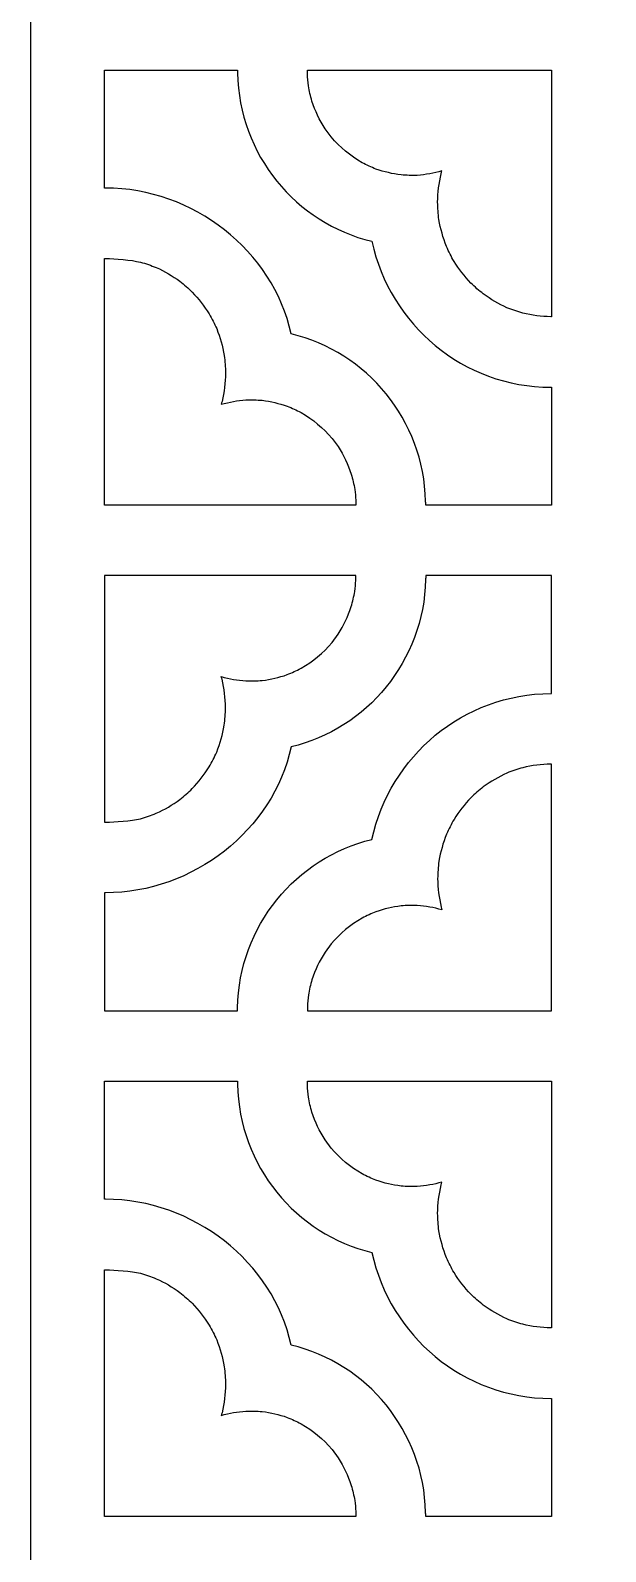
# Model space of a CAD drawing. Header units: centimetres. Extents: x -8.9 to 4.9, y -11.7 to 13.3.
# Drawn here: x -1.25 to 0.92, y 1.61 to 7.36 of the extents above; entities that cross this region are included whole.
import ezdxf

# ---------------------------------------------------------------- set-up
doc = ezdxf.new("R2010")
doc.units = ezdxf.units.CM
doc.header["$MEASUREMENT"] = 0
doc.layers.add('layer 1', color=7, linetype='Continuous')

msp = doc.modelspace()

# ---------------------------------------------------------------- linework, layer by layer
at = {"layer": 'layer 1', "color": 250}
for points, knots in [([(-1.25258, 13.2767), (-1.25258, 13.2767), (4.88442, 13.2767), (4.88442, 13.2767), (4.88442, 13.2767), (4.88442, 13.2767), (4.88442, -11.68049), (4.88442, -11.68049), (4.88442, -11.68049), (4.88442, -11.68049), (-1.25258, -11.68049), (-1.25258, -11.68049), (-1.25258, -11.68049), (-1.25258, -11.68049), (-1.25258, 13.2767), (-1.25258, 13.2767)], [0, 0, 0, 0, 0.2, 0.2, 0.2, 0.2, 0.4, 0.4, 0.4, 0.4, 0.6, 0.6, 0.6, 0.6, 1, 1, 1, 1]), ([(0.24322, 5.56693), (0.24322, 5.56693), (0.71996, 5.56693), (0.71996, 5.56693), (0.71996, 5.56693), (0.71996, 5.56693), (0.71996, 6.01329), (0.71996, 6.01329), (0.71996, 6.01329), (0.71832, 6.01329), (0.71723, 6.01328), (0.71704, 6.01328), (0.71704, 6.01328), (0.38575, 6.01328), (0.10755, 6.25048), (0.04005, 6.56545), (0.04005, 6.56545), (-0.24747, 6.63375), (-0.46353, 6.89306), (-0.46895, 7.20274), (-0.46895, 7.20274), (-0.46897, 7.20426), (-0.469, 7.20869), (-0.46901, 7.2136), (-0.46901, 7.2136), (-0.46901, 7.2136), (-0.97171, 7.2136), (-0.97171, 7.2136), (-0.97171, 7.2136), (-0.97171, 7.2136), (-0.97171, 6.76718), (-0.97171, 6.76718), (-0.97171, 6.76718), (-0.97023, 6.76719), (-0.96909, 6.76719), (-0.9688, 6.76719), (-0.9688, 6.76719), (-0.6375, 6.76719), (-0.33333, 6.52999), (-0.26583, 6.21502), (-0.26583, 6.21502), (0.02048, 6.14702), (0.23594, 5.88959), (0.24309, 5.58163), (0.24309, 5.58163), (0.24315, 5.57917), (0.24319, 5.57304), (0.24322, 5.56693)], [0, 0, 0, 0, 0.0769231, 0.0769231, 0.0769231, 0.0769231, 0.1538462, 0.1538462, 0.1538462, 0.1538462, 0.2307692, 0.2307692, 0.2307692, 0.2307692, 0.3076923, 0.3076923, 0.3076923, 0.3076923, 0.3846154, 0.3846154, 0.3846154, 0.3846154, 0.4615385, 0.4615385, 0.4615385, 0.4615385, 0.5384615, 0.5384615, 0.5384615, 0.5384615, 0.6153846, 0.6153846, 0.6153846, 0.6153846, 0.6923077, 0.6923077, 0.6923077, 0.6923077, 0.7692308, 0.7692308, 0.7692308, 0.7692308, 0.8461538, 0.8461538, 0.8461538, 0.8461538, 1, 1, 1, 1]), ([(-0.20447, 7.2136), (-0.20442, 7.20729), (-0.20435, 7.20114), (-0.20426, 7.19878), (-0.20426, 7.19878), (-0.20372, 7.18403), (-0.20248, 7.16921), (-0.20054, 7.15382), (-0.20054, 7.15382), (-0.19704, 7.13411), (-0.19279, 7.1155), (-0.18735, 7.09624), (-0.18735, 7.09624), (-0.17455, 7.05811), (-0.15904, 7.02566), (-0.13752, 6.99178), (-0.13752, 6.99178), (-0.13752, 6.99178), (-0.11459, 6.96082), (-0.11459, 6.96082), (-0.11459, 6.96082), (-0.07961, 6.92003), (-0.04347, 6.88982), (0.00281, 6.86287), (0.00281, 6.86287), (0.02013, 6.85388), (0.03709, 6.84612), (0.05519, 6.83888), (0.05519, 6.83888), (0.08705, 6.82794), (0.11676, 6.82105), (0.15012, 6.81674), (0.15012, 6.81674), (0.17073, 6.81515), (0.19039, 6.81466), (0.21105, 6.81519), (0.21105, 6.81519), (0.24387, 6.81772), (0.27332, 6.82289), (0.30485, 6.83178), (0.30485, 6.83178), (0.30382, 6.82833), (0.3028, 6.82486), (0.30182, 6.82135), (0.30182, 6.82135), (0.29342, 6.78474), (0.28928, 6.75101), (0.28833, 6.71344), (0.28833, 6.71344), (0.2889, 6.69104), (0.29047, 6.66976), (0.29328, 6.64753), (0.29328, 6.64753), (0.29968, 6.61151), (0.30864, 6.57956), (0.32196, 6.54552), (0.32196, 6.54552), (0.33065, 6.52613), (0.33985, 6.50802), (0.35037, 6.48956), (0.35037, 6.48956), (0.36959, 6.4593), (0.38972, 6.43344), (0.41428, 6.4074), (0.41428, 6.4074), (0.42949, 6.39274), (0.44472, 6.37941), (0.46124, 6.36627), (0.46124, 6.36627), (0.49027, 6.34537), (0.51846, 6.32896), (0.55092, 6.31408), (0.55092, 6.31408), (0.57067, 6.30619), (0.58987, 6.29961), (0.61028, 6.29372), (0.61028, 6.29372), (0.6465, 6.28524), (0.67988, 6.28105), (0.71704, 6.28009), (0.71704, 6.28009), (0.71722, 6.2801), (0.7183, 6.2801), (0.71996, 6.28011), (0.71996, 6.28011), (0.71996, 6.28011), (0.71996, 7.2136), (0.71996, 7.2136), (0.71996, 7.2136), (0.71996, 7.2136), (-0.20447, 7.2136), (-0.20447, 7.2136)], [0, 0, 0, 0, 0.0416667, 0.0416667, 0.0416667, 0.0416667, 0.0833333, 0.0833333, 0.0833333, 0.0833333, 0.125, 0.125, 0.125, 0.125, 0.1666667, 0.1666667, 0.1666667, 0.1666667, 0.2083333, 0.2083333, 0.2083333, 0.2083333, 0.25, 0.25, 0.25, 0.25, 0.2916667, 0.2916667, 0.2916667, 0.2916667, 0.3333333, 0.3333333, 0.3333333, 0.3333333, 0.375, 0.375, 0.375, 0.375, 0.4166667, 0.4166667, 0.4166667, 0.4166667, 0.4583333, 0.4583333, 0.4583333, 0.4583333, 0.5, 0.5, 0.5, 0.5, 0.5416667, 0.5416667, 0.5416667, 0.5416667, 0.5833333, 0.5833333, 0.5833333, 0.5833333, 0.625, 0.625, 0.625, 0.625, 0.6666667, 0.6666667, 0.6666667, 0.6666667, 0.7083333, 0.7083333, 0.7083333, 0.7083333, 0.75, 0.75, 0.75, 0.75, 0.7916667, 0.7916667, 0.7916667, 0.7916667, 0.8333333, 0.8333333, 0.8333333, 0.8333333, 0.875, 0.875, 0.875, 0.875, 0.9166667, 0.9166667, 0.9166667, 0.9166667, 1, 1, 1, 1]), ([(-0.97171, 5.56693), (-0.97171, 5.56693), (-0.02133, 5.56693), (-0.02133, 5.56693), (-0.02133, 5.56693), (-0.0214, 5.57424), (-0.02152, 5.582), (-0.02167, 5.58538), (-0.02167, 5.58538), (-0.02227, 5.59892), (-0.02346, 5.61254), (-0.02524, 5.62665), (-0.02524, 5.62665), (-0.02874, 5.64637), (-0.03299, 5.66497), (-0.03842, 5.68424), (-0.03842, 5.68424), (-0.05123, 5.72236), (-0.06674, 5.75482), (-0.08826, 5.78869), (-0.08826, 5.78869), (-0.08826, 5.78869), (-0.11119, 5.81966), (-0.11119, 5.81966), (-0.11119, 5.81966), (-0.14617, 5.86045), (-0.18231, 5.89066), (-0.22859, 5.9176), (-0.22859, 5.9176), (-0.24591, 5.92659), (-0.26286, 5.93436), (-0.28097, 5.9416), (-0.28097, 5.9416), (-0.31282, 5.95253), (-0.34254, 5.95943), (-0.3759, 5.96374), (-0.3759, 5.96374), (-0.39651, 5.96533), (-0.41617, 5.96582), (-0.43683, 5.96529), (-0.43683, 5.96529), (-0.46964, 5.96275), (-0.4991, 5.95759), (-0.53063, 5.9487), (-0.53063, 5.9487), (-0.52959, 5.95214), (-0.52858, 5.95562), (-0.52759, 5.95912), (-0.52759, 5.95912), (-0.5192, 5.99573), (-0.51505, 6.02947), (-0.51411, 6.06704), (-0.51411, 6.06704), (-0.51467, 6.08943), (-0.51625, 6.11072), (-0.51906, 6.13295), (-0.51906, 6.13295), (-0.52545, 6.16896), (-0.53442, 6.20092), (-0.54773, 6.23495), (-0.54773, 6.23495), (-0.55643, 6.25434), (-0.56563, 6.27246), (-0.57614, 6.29091), (-0.57614, 6.29091), (-0.59537, 6.32118), (-0.6155, 6.34704), (-0.64006, 6.37307), (-0.64006, 6.37307), (-0.65527, 6.38773), (-0.67049, 6.40107), (-0.68701, 6.4142), (-0.68701, 6.4142), (-0.71605, 6.4351), (-0.74423, 6.45152), (-0.7767, 6.4664), (-0.7767, 6.4664), (-0.79645, 6.47429), (-0.81565, 6.48087), (-0.83606, 6.48675), (-0.83606, 6.48675), (-0.87228, 6.49524), (-0.93164, 6.49943), (-0.9688, 6.50038), (-0.9688, 6.50038), (-0.96909, 6.50037), (-0.97023, 6.50036), (-0.97171, 6.50036), (-0.97171, 6.50036), (-0.97171, 6.50036), (-0.97171, 5.56693), (-0.97171, 5.56693)], [0, 0, 0, 0, 0.0416667, 0.0416667, 0.0416667, 0.0416667, 0.0833333, 0.0833333, 0.0833333, 0.0833333, 0.125, 0.125, 0.125, 0.125, 0.1666667, 0.1666667, 0.1666667, 0.1666667, 0.2083333, 0.2083333, 0.2083333, 0.2083333, 0.25, 0.25, 0.25, 0.25, 0.2916667, 0.2916667, 0.2916667, 0.2916667, 0.3333333, 0.3333333, 0.3333333, 0.3333333, 0.375, 0.375, 0.375, 0.375, 0.4166667, 0.4166667, 0.4166667, 0.4166667, 0.4583333, 0.4583333, 0.4583333, 0.4583333, 0.5, 0.5, 0.5, 0.5, 0.5416667, 0.5416667, 0.5416667, 0.5416667, 0.5833333, 0.5833333, 0.5833333, 0.5833333, 0.625, 0.625, 0.625, 0.625, 0.6666667, 0.6666667, 0.6666667, 0.6666667, 0.7083333, 0.7083333, 0.7083333, 0.7083333, 0.75, 0.75, 0.75, 0.75, 0.7916667, 0.7916667, 0.7916667, 0.7916667, 0.8333333, 0.8333333, 0.8333333, 0.8333333, 0.875, 0.875, 0.875, 0.875, 0.9166667, 0.9166667, 0.9166667, 0.9166667, 1, 1, 1, 1]), ([(-0.97171, 5.3002), (-0.97171, 5.3002), (-0.02133, 5.3002), (-0.02133, 5.3002), (-0.02133, 5.3002), (-0.0214, 5.29289), (-0.02152, 5.28514), (-0.02167, 5.28175), (-0.02167, 5.28175), (-0.02227, 5.26821), (-0.02346, 5.25459), (-0.02524, 5.24048), (-0.02524, 5.24048), (-0.02874, 5.22077), (-0.03299, 5.20216), (-0.03842, 5.18289), (-0.03842, 5.18289), (-0.05123, 5.14477), (-0.06674, 5.11231), (-0.08826, 5.07844), (-0.08826, 5.07844), (-0.08826, 5.07844), (-0.11119, 5.04748), (-0.11119, 5.04748), (-0.11119, 5.04748), (-0.14617, 5.00668), (-0.18231, 4.97648), (-0.22859, 4.94953), (-0.22859, 4.94953), (-0.24591, 4.94054), (-0.26286, 4.93277), (-0.28097, 4.92553), (-0.28097, 4.92553), (-0.31282, 4.9146), (-0.34254, 4.9077), (-0.3759, 4.9034), (-0.3759, 4.9034), (-0.39651, 4.90181), (-0.41617, 4.90132), (-0.43683, 4.90185), (-0.43683, 4.90185), (-0.46964, 4.90438), (-0.4991, 4.90954), (-0.53063, 4.91843), (-0.53063, 4.91843), (-0.52959, 4.91499), (-0.52858, 4.91152), (-0.52759, 4.90801), (-0.52759, 4.90801), (-0.5192, 4.8714), (-0.51505, 4.83767), (-0.51411, 4.80009), (-0.51411, 4.80009), (-0.51467, 4.7777), (-0.51625, 4.75642), (-0.51906, 4.73419), (-0.51906, 4.73419), (-0.52545, 4.69817), (-0.53442, 4.66621), (-0.54773, 4.63218), (-0.54773, 4.63218), (-0.55643, 4.61279), (-0.56563, 4.59467), (-0.57614, 4.57622), (-0.57614, 4.57622), (-0.59537, 4.54596), (-0.6155, 4.52009), (-0.64006, 4.49406), (-0.64006, 4.49406), (-0.65527, 4.4794), (-0.67049, 4.46606), (-0.68701, 4.45293), (-0.68701, 4.45293), (-0.71605, 4.43203), (-0.74423, 4.41561), (-0.7767, 4.40074), (-0.7767, 4.40074), (-0.79645, 4.39284), (-0.81565, 4.38626), (-0.83606, 4.38038), (-0.83606, 4.38038), (-0.87228, 4.37189), (-0.93164, 4.36771), (-0.9688, 4.36675), (-0.9688, 4.36675), (-0.96909, 4.36676), (-0.97023, 4.36677), (-0.97171, 4.36678), (-0.97171, 4.36678), (-0.97171, 4.36678), (-0.97171, 5.3002), (-0.97171, 5.3002)], [0, 0, 0, 0, 0.0416667, 0.0416667, 0.0416667, 0.0416667, 0.0833333, 0.0833333, 0.0833333, 0.0833333, 0.125, 0.125, 0.125, 0.125, 0.1666667, 0.1666667, 0.1666667, 0.1666667, 0.2083333, 0.2083333, 0.2083333, 0.2083333, 0.25, 0.25, 0.25, 0.25, 0.2916667, 0.2916667, 0.2916667, 0.2916667, 0.3333333, 0.3333333, 0.3333333, 0.3333333, 0.375, 0.375, 0.375, 0.375, 0.4166667, 0.4166667, 0.4166667, 0.4166667, 0.4583333, 0.4583333, 0.4583333, 0.4583333, 0.5, 0.5, 0.5, 0.5, 0.5416667, 0.5416667, 0.5416667, 0.5416667, 0.5833333, 0.5833333, 0.5833333, 0.5833333, 0.625, 0.625, 0.625, 0.625, 0.6666667, 0.6666667, 0.6666667, 0.6666667, 0.7083333, 0.7083333, 0.7083333, 0.7083333, 0.75, 0.75, 0.75, 0.75, 0.7916667, 0.7916667, 0.7916667, 0.7916667, 0.8333333, 0.8333333, 0.8333333, 0.8333333, 0.875, 0.875, 0.875, 0.875, 0.9166667, 0.9166667, 0.9166667, 0.9166667, 1, 1, 1, 1]), ([(0.24322, 5.3002), (0.24322, 5.3002), (0.71996, 5.3002), (0.71996, 5.3002), (0.71996, 5.3002), (0.71996, 5.3002), (0.71996, 4.85384), (0.71996, 4.85384), (0.71996, 4.85384), (0.71832, 4.85385), (0.71723, 4.85385), (0.71704, 4.85385), (0.71704, 4.85385), (0.38575, 4.85385), (0.10755, 4.61665), (0.04005, 4.30168), (0.04005, 4.30168), (-0.24747, 4.23339), (-0.46353, 3.97407), (-0.46895, 3.66439), (-0.46895, 3.66439), (-0.46897, 3.66288), (-0.469, 3.65844), (-0.46901, 3.65353), (-0.46901, 3.65353), (-0.46901, 3.65353), (-0.97171, 3.65353), (-0.97171, 3.65353), (-0.97171, 3.65353), (-0.97171, 3.65353), (-0.97171, 4.09995), (-0.97171, 4.09995), (-0.97171, 4.09995), (-0.97023, 4.09994), (-0.96909, 4.09994), (-0.9688, 4.09994), (-0.9688, 4.09994), (-0.6375, 4.09994), (-0.33333, 4.33714), (-0.26583, 4.65211), (-0.26583, 4.65211), (0.02048, 4.72011), (0.23594, 4.97754), (0.24309, 5.2855), (0.24309, 5.2855), (0.24315, 5.28796), (0.24319, 5.29409), (0.24322, 5.3002)], [0, 0, 0, 0, 0.0769231, 0.0769231, 0.0769231, 0.0769231, 0.1538462, 0.1538462, 0.1538462, 0.1538462, 0.2307692, 0.2307692, 0.2307692, 0.2307692, 0.3076923, 0.3076923, 0.3076923, 0.3076923, 0.3846154, 0.3846154, 0.3846154, 0.3846154, 0.4615385, 0.4615385, 0.4615385, 0.4615385, 0.5384615, 0.5384615, 0.5384615, 0.5384615, 0.6153846, 0.6153846, 0.6153846, 0.6153846, 0.6923077, 0.6923077, 0.6923077, 0.6923077, 0.7692308, 0.7692308, 0.7692308, 0.7692308, 0.8461538, 0.8461538, 0.8461538, 0.8461538, 1, 1, 1, 1]), ([(-0.20447, 3.65353), (-0.20442, 3.65984), (-0.20435, 3.66599), (-0.20426, 3.66835), (-0.20426, 3.66835), (-0.20372, 3.68311), (-0.20248, 3.69792), (-0.20054, 3.71331), (-0.20054, 3.71331), (-0.19704, 3.73302), (-0.19279, 3.75163), (-0.18735, 3.77089), (-0.18735, 3.77089), (-0.17455, 3.80902), (-0.15904, 3.84147), (-0.13752, 3.87535), (-0.13752, 3.87535), (-0.13752, 3.87535), (-0.11459, 3.90631), (-0.11459, 3.90631), (-0.11459, 3.90631), (-0.07961, 3.9471), (-0.04347, 3.97731), (0.00281, 4.00426), (0.00281, 4.00426), (0.02013, 4.01325), (0.03709, 4.02102), (0.05519, 4.02825), (0.05519, 4.02825), (0.08705, 4.03919), (0.11676, 4.04608), (0.15012, 4.05039), (0.15012, 4.05039), (0.17073, 4.05198), (0.19039, 4.05247), (0.21105, 4.05194), (0.21105, 4.05194), (0.24387, 4.04941), (0.27332, 4.04425), (0.30485, 4.03536), (0.30485, 4.03536), (0.30382, 4.0388), (0.3028, 4.04227), (0.30182, 4.04578), (0.30182, 4.04578), (0.29342, 4.08239), (0.28928, 4.11612), (0.28833, 4.1537), (0.28833, 4.1537), (0.2889, 4.17609), (0.29047, 4.19737), (0.29328, 4.2196), (0.29328, 4.2196), (0.29968, 4.25562), (0.30864, 4.28758), (0.32196, 4.32161), (0.32196, 4.32161), (0.33065, 4.341), (0.33985, 4.35912), (0.35037, 4.37757), (0.35037, 4.37757), (0.36959, 4.40783), (0.38972, 4.4337), (0.41428, 4.45973), (0.41428, 4.45973), (0.42949, 4.47439), (0.44472, 4.48773), (0.46124, 4.50086), (0.46124, 4.50086), (0.49027, 4.52176), (0.51846, 4.53818), (0.55092, 4.55305), (0.55092, 4.55305), (0.57067, 4.56095), (0.58987, 4.56753), (0.61028, 4.57341), (0.61028, 4.57341), (0.6465, 4.5819), (0.67988, 4.58608), (0.71704, 4.58704), (0.71704, 4.58704), (0.71722, 4.58704), (0.7183, 4.58703), (0.71996, 4.58702), (0.71996, 4.58702), (0.71996, 4.58702), (0.71996, 3.65353), (0.71996, 3.65353), (0.71996, 3.65353), (0.71996, 3.65353), (-0.20447, 3.65353), (-0.20447, 3.65353)], [0, 0, 0, 0, 0.0416667, 0.0416667, 0.0416667, 0.0416667, 0.0833333, 0.0833333, 0.0833333, 0.0833333, 0.125, 0.125, 0.125, 0.125, 0.1666667, 0.1666667, 0.1666667, 0.1666667, 0.2083333, 0.2083333, 0.2083333, 0.2083333, 0.25, 0.25, 0.25, 0.25, 0.2916667, 0.2916667, 0.2916667, 0.2916667, 0.3333333, 0.3333333, 0.3333333, 0.3333333, 0.375, 0.375, 0.375, 0.375, 0.4166667, 0.4166667, 0.4166667, 0.4166667, 0.4583333, 0.4583333, 0.4583333, 0.4583333, 0.5, 0.5, 0.5, 0.5, 0.5416667, 0.5416667, 0.5416667, 0.5416667, 0.5833333, 0.5833333, 0.5833333, 0.5833333, 0.625, 0.625, 0.625, 0.625, 0.6666667, 0.6666667, 0.6666667, 0.6666667, 0.7083333, 0.7083333, 0.7083333, 0.7083333, 0.75, 0.75, 0.75, 0.75, 0.7916667, 0.7916667, 0.7916667, 0.7916667, 0.8333333, 0.8333333, 0.8333333, 0.8333333, 0.875, 0.875, 0.875, 0.875, 0.9166667, 0.9166667, 0.9166667, 0.9166667, 1, 1, 1, 1]), ([(0.24322, 1.74012), (0.24322, 1.74012), (0.71996, 1.74012), (0.71996, 1.74012), (0.71996, 1.74012), (0.71996, 1.74012), (0.71996, 2.18648), (0.71996, 2.18648), (0.71996, 2.18648), (0.71832, 2.18648), (0.71723, 2.18647), (0.71704, 2.18647), (0.71704, 2.18647), (0.38575, 2.18647), (0.10755, 2.42368), (0.04005, 2.73865), (0.04005, 2.73865), (-0.24747, 2.80694), (-0.46353, 3.06626), (-0.46895, 3.37594), (-0.46895, 3.37594), (-0.46897, 3.37745), (-0.469, 3.38189), (-0.46901, 3.3868), (-0.46901, 3.3868), (-0.46901, 3.3868), (-0.97171, 3.3868), (-0.97171, 3.3868), (-0.97171, 3.3868), (-0.97171, 3.3868), (-0.97171, 2.94038), (-0.97171, 2.94038), (-0.97171, 2.94038), (-0.97023, 2.94038), (-0.96909, 2.94039), (-0.9688, 2.94039), (-0.9688, 2.94039), (-0.6375, 2.94039), (-0.33333, 2.70318), (-0.26583, 2.38822), (-0.26583, 2.38822), (0.02048, 2.32021), (0.23594, 2.06278), (0.24309, 1.75482), (0.24309, 1.75482), (0.24315, 1.75236), (0.24319, 1.74623), (0.24322, 1.74012)], [0, 0, 0, 0, 0.0769231, 0.0769231, 0.0769231, 0.0769231, 0.1538462, 0.1538462, 0.1538462, 0.1538462, 0.2307692, 0.2307692, 0.2307692, 0.2307692, 0.3076923, 0.3076923, 0.3076923, 0.3076923, 0.3846154, 0.3846154, 0.3846154, 0.3846154, 0.4615385, 0.4615385, 0.4615385, 0.4615385, 0.5384615, 0.5384615, 0.5384615, 0.5384615, 0.6153846, 0.6153846, 0.6153846, 0.6153846, 0.6923077, 0.6923077, 0.6923077, 0.6923077, 0.7692308, 0.7692308, 0.7692308, 0.7692308, 0.8461538, 0.8461538, 0.8461538, 0.8461538, 1, 1, 1, 1]), ([(-0.20447, 3.3868), (-0.20442, 3.38048), (-0.20435, 3.37433), (-0.20426, 3.37198), (-0.20426, 3.37198), (-0.20372, 3.35722), (-0.20248, 3.34241), (-0.20054, 3.32701), (-0.20054, 3.32701), (-0.19704, 3.3073), (-0.19279, 3.2887), (-0.18735, 3.26943), (-0.18735, 3.26943), (-0.17455, 3.23131), (-0.15904, 3.19885), (-0.13752, 3.16498), (-0.13752, 3.16498), (-0.13752, 3.16498), (-0.11459, 3.13401), (-0.11459, 3.13401), (-0.11459, 3.13401), (-0.07961, 3.09322), (-0.04347, 3.06301), (0.00281, 3.03606), (0.00281, 3.03606), (0.02013, 3.02707), (0.03709, 3.01931), (0.05519, 3.01207), (0.05519, 3.01207), (0.08705, 3.00114), (0.11676, 2.99424), (0.15012, 2.98993), (0.15012, 2.98993), (0.17073, 2.98834), (0.19039, 2.98785), (0.21105, 2.98838), (0.21105, 2.98838), (0.24387, 2.99092), (0.27332, 2.99608), (0.30485, 3.00497), (0.30485, 3.00497), (0.30382, 3.00153), (0.3028, 2.99805), (0.30182, 2.99455), (0.30182, 2.99455), (0.29342, 2.95794), (0.28928, 2.9242), (0.28833, 2.88663), (0.28833, 2.88663), (0.2889, 2.86423), (0.29047, 2.84295), (0.29328, 2.82072), (0.29328, 2.82072), (0.29968, 2.7847), (0.30864, 2.75275), (0.32196, 2.71872), (0.32196, 2.71872), (0.33065, 2.69933), (0.33985, 2.68121), (0.35037, 2.66276), (0.35037, 2.66276), (0.36959, 2.63249), (0.38972, 2.60663), (0.41428, 2.5806), (0.41428, 2.5806), (0.42949, 2.56594), (0.44472, 2.5526), (0.46124, 2.53947), (0.46124, 2.53947), (0.49027, 2.51857), (0.51846, 2.50215), (0.55092, 2.48727), (0.55092, 2.48727), (0.57067, 2.47938), (0.58987, 2.4728), (0.61028, 2.46692), (0.61028, 2.46692), (0.6465, 2.45843), (0.67988, 2.45424), (0.71704, 2.45329), (0.71704, 2.45329), (0.71722, 2.45329), (0.7183, 2.4533), (0.71996, 2.4533), (0.71996, 2.4533), (0.71996, 2.4533), (0.71996, 3.3868), (0.71996, 3.3868), (0.71996, 3.3868), (0.71996, 3.3868), (-0.20447, 3.3868), (-0.20447, 3.3868)], [0, 0, 0, 0, 0.0416667, 0.0416667, 0.0416667, 0.0416667, 0.0833333, 0.0833333, 0.0833333, 0.0833333, 0.125, 0.125, 0.125, 0.125, 0.1666667, 0.1666667, 0.1666667, 0.1666667, 0.2083333, 0.2083333, 0.2083333, 0.2083333, 0.25, 0.25, 0.25, 0.25, 0.2916667, 0.2916667, 0.2916667, 0.2916667, 0.3333333, 0.3333333, 0.3333333, 0.3333333, 0.375, 0.375, 0.375, 0.375, 0.4166667, 0.4166667, 0.4166667, 0.4166667, 0.4583333, 0.4583333, 0.4583333, 0.4583333, 0.5, 0.5, 0.5, 0.5, 0.5416667, 0.5416667, 0.5416667, 0.5416667, 0.5833333, 0.5833333, 0.5833333, 0.5833333, 0.625, 0.625, 0.625, 0.625, 0.6666667, 0.6666667, 0.6666667, 0.6666667, 0.7083333, 0.7083333, 0.7083333, 0.7083333, 0.75, 0.75, 0.75, 0.75, 0.7916667, 0.7916667, 0.7916667, 0.7916667, 0.8333333, 0.8333333, 0.8333333, 0.8333333, 0.875, 0.875, 0.875, 0.875, 0.9166667, 0.9166667, 0.9166667, 0.9166667, 1, 1, 1, 1]), ([(-0.97171, 1.74012), (-0.97171, 1.74012), (-0.02133, 1.74012), (-0.02133, 1.74012), (-0.02133, 1.74012), (-0.0214, 1.74744), (-0.02152, 1.75519), (-0.02167, 1.75857), (-0.02167, 1.75857), (-0.02227, 1.77211), (-0.02346, 1.78574), (-0.02524, 1.79985), (-0.02524, 1.79985), (-0.02874, 1.81956), (-0.03299, 1.83817), (-0.03842, 1.85743), (-0.03842, 1.85743), (-0.05123, 1.89555), (-0.06674, 1.92801), (-0.08826, 1.96189), (-0.08826, 1.96189), (-0.08826, 1.96189), (-0.11119, 1.99285), (-0.11119, 1.99285), (-0.11119, 1.99285), (-0.14617, 2.03364), (-0.18231, 2.06385), (-0.22859, 2.0908), (-0.22859, 2.0908), (-0.24591, 2.09979), (-0.26286, 2.10755), (-0.28097, 2.11479), (-0.28097, 2.11479), (-0.31282, 2.12572), (-0.34254, 2.13262), (-0.3759, 2.13693), (-0.3759, 2.13693), (-0.39651, 2.13852), (-0.41617, 2.13901), (-0.43683, 2.13848), (-0.43683, 2.13848), (-0.46964, 2.13594), (-0.4991, 2.13078), (-0.53063, 2.12189), (-0.53063, 2.12189), (-0.52959, 2.12534), (-0.52858, 2.12881), (-0.52759, 2.13232), (-0.52759, 2.13232), (-0.5192, 2.16892), (-0.51505, 2.20266), (-0.51411, 2.24023), (-0.51411, 2.24023), (-0.51467, 2.26263), (-0.51625, 2.28391), (-0.51906, 2.30614), (-0.51906, 2.30614), (-0.52545, 2.34216), (-0.53442, 2.37411), (-0.54773, 2.40814), (-0.54773, 2.40814), (-0.55643, 2.42754), (-0.56563, 2.44565), (-0.57614, 2.46411), (-0.57614, 2.46411), (-0.59537, 2.49437), (-0.6155, 2.52023), (-0.64006, 2.54627), (-0.64006, 2.54627), (-0.65527, 2.56093), (-0.67049, 2.57426), (-0.68701, 2.5874), (-0.68701, 2.5874), (-0.71605, 2.6083), (-0.74423, 2.62471), (-0.7767, 2.63959), (-0.7767, 2.63959), (-0.79645, 2.64748), (-0.81565, 2.65406), (-0.83606, 2.65995), (-0.83606, 2.65995), (-0.87228, 2.66843), (-0.93164, 2.67262), (-0.9688, 2.67358), (-0.9688, 2.67358), (-0.96909, 2.67357), (-0.97023, 2.67356), (-0.97171, 2.67355), (-0.97171, 2.67355), (-0.97171, 2.67355), (-0.97171, 1.74012), (-0.97171, 1.74012)], [0, 0, 0, 0, 0.0416667, 0.0416667, 0.0416667, 0.0416667, 0.0833333, 0.0833333, 0.0833333, 0.0833333, 0.125, 0.125, 0.125, 0.125, 0.1666667, 0.1666667, 0.1666667, 0.1666667, 0.2083333, 0.2083333, 0.2083333, 0.2083333, 0.25, 0.25, 0.25, 0.25, 0.2916667, 0.2916667, 0.2916667, 0.2916667, 0.3333333, 0.3333333, 0.3333333, 0.3333333, 0.375, 0.375, 0.375, 0.375, 0.4166667, 0.4166667, 0.4166667, 0.4166667, 0.4583333, 0.4583333, 0.4583333, 0.4583333, 0.5, 0.5, 0.5, 0.5, 0.5416667, 0.5416667, 0.5416667, 0.5416667, 0.5833333, 0.5833333, 0.5833333, 0.5833333, 0.625, 0.625, 0.625, 0.625, 0.6666667, 0.6666667, 0.6666667, 0.6666667, 0.7083333, 0.7083333, 0.7083333, 0.7083333, 0.75, 0.75, 0.75, 0.75, 0.7916667, 0.7916667, 0.7916667, 0.7916667, 0.8333333, 0.8333333, 0.8333333, 0.8333333, 0.875, 0.875, 0.875, 0.875, 0.9166667, 0.9166667, 0.9166667, 0.9166667, 1, 1, 1, 1])]:
    msp.add_open_spline(points, degree=3, knots=knots, dxfattribs=at)

doc.saveas('drawing.dxf')
